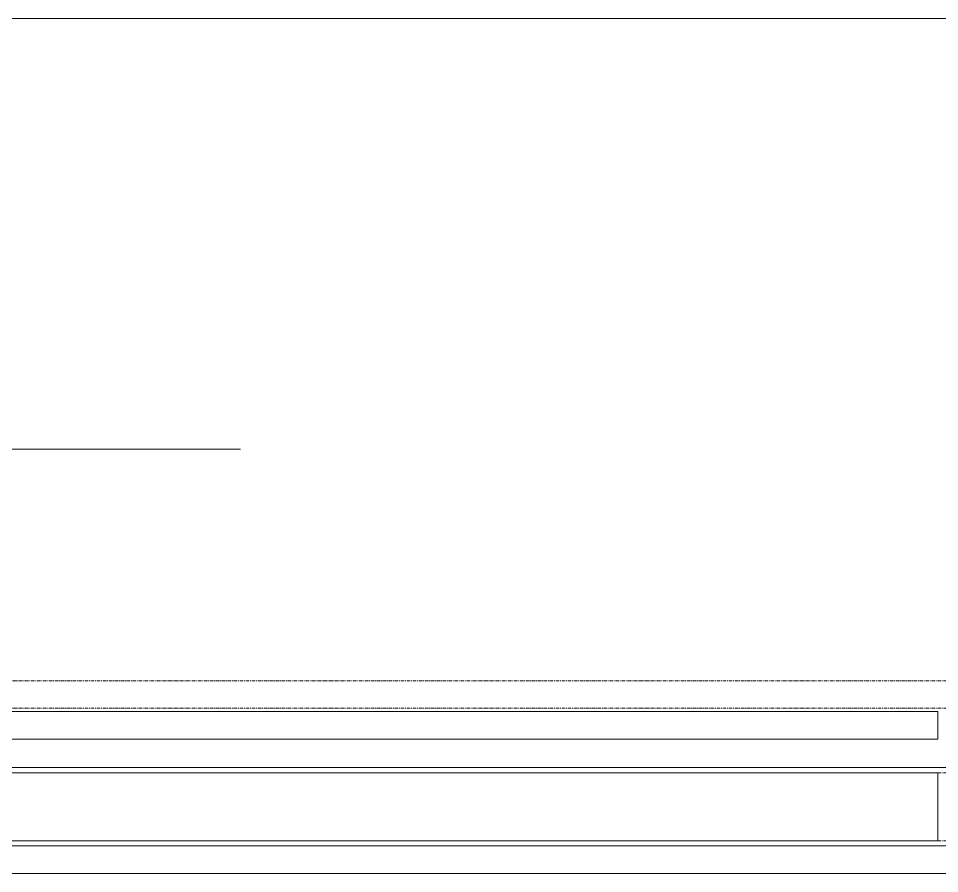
# Model space of a CAD drawing. Header units: inches. Extents: x 21035 to 27089, y -23277 to -20247.
# Drawn here: x 26128 to 26263.1, y -22374.4 to -22248.8 of the extents above; entities that cross this region are included whole.
import ezdxf

# ---------------------------------------------------------------- set-up
doc = ezdxf.new("R2010")
doc.units = ezdxf.units.IN
doc.header["$MEASUREMENT"] = 0
doc.linetypes.add('Grid Line 1_2_', pattern=[0.875, 0.5, -0.125, 0.125, -0.125])
for name, color, linetype, lineweight in [('A-DETL', 90, 'Continuous', 70), ('G-ANNO-SYMB', 111, 'Continuous', 9), ('I-WALL', 2, 'Continuous', 13), ('S-BEAM', 12, 'Continuous', 13), ('S-GRID', 1, 'Continuous', 9)]:
    doc.layers.add(name, color=color, linetype=linetype, lineweight=lineweight)

# ---------------------------------------------------------------- blocks, each defined once
blk = doc.blocks.new('W-Wide Flange - W12X22-1533120-RCP - First Floor')
at = {"layer": 'S-BEAM', "color": 8, "lineweight": 9}
for p, q in [((25981.52, -22350.59), (26262.89, -22350.59)), ((26262.89, -22354.61), (26262.89, -22350.59)), ((25981.52, -22354.61), (26262.89, -22354.61)), ((25981.52, -22354.63), (26262.89, -22354.63)), ((26262.89, -22354.63), (26262.89, -22354.61))]:
    blk.add_line(p, q, dxfattribs=at)
blk = doc.blocks.new('Girt_C - 10_D-1401468-RCP - First Floor')
at = {"layer": 'S-BEAM', "color": 8, "lineweight": 9}
for p, q in [((25985.89, -22359.55), (26262.89, -22359.55)), ((26262.89, -22359.74), (26262.89, -22359.55)), ((26262.89, -22369.37), (26262.89, -22359.74)), ((26262.89, -22369.55), (26262.89, -22369.37)), ((26262.89, -22369.55), (25742.14, -22369.55))]:
    blk.add_line(p, q, dxfattribs=at)

msp = doc.modelspace()

# ---------------------------------------------------------------- linework, layer by layer
at = {"layer": 'A-DETL', "color": 8, "lineweight": 9}
msp.add_line((25958.54379, -22312.05281), (26160.54379, -22312.05281), dxfattribs=at)
at = {"layer": 'G-ANNO-SYMB'}
for p, q in [((26412.83534, -22248.83309), (21855.84063, -22248.83309)), ((26413.15948, -22374.35697), (21954.65163, -22374.35697))]:
    msp.add_line(p, q, dxfattribs=at)
at = {"layer": 'I-WALL', "color": 8, "lineweight": 9}
for p, q in [((26267.09036, -22358.80281), (25985.89023, -22358.80281)), ((25742.14023, -22370.30281), (26273.39023, -22370.30281))]:
    msp.add_line(p, q, dxfattribs=at)
at = {"layer": 'S-GRID', "linetype": 'Grid Line 1_2_'}
for p, q in [((26557.32365, -22346.05281), (21678.63847, -22346.05281)), ((26557.32365, -22350.05281), (21678.63847, -22350.05281)), ((26557.32365, -22359.55281), (21678.63847, -22359.55281)), ((26557.32365, -22359.55281), (21678.63847, -22359.55281)), ((26557.32365, -22369.55281), (21678.63847, -22369.55281))]:
    msp.add_line(p, q, dxfattribs=at)

# ---------------------------------------------------------------- block references
at = {"layer": 'S-BEAM', "color": 8, "lineweight": 9}
for name in ['W-Wide Flange - W12X22-1533120-RCP - First Floor', 'Girt_C - 10_D-1401468-RCP - First Floor']:
    msp.add_blockref(name, (0, 0), dxfattribs=at)

doc.saveas('drawing.dxf')
